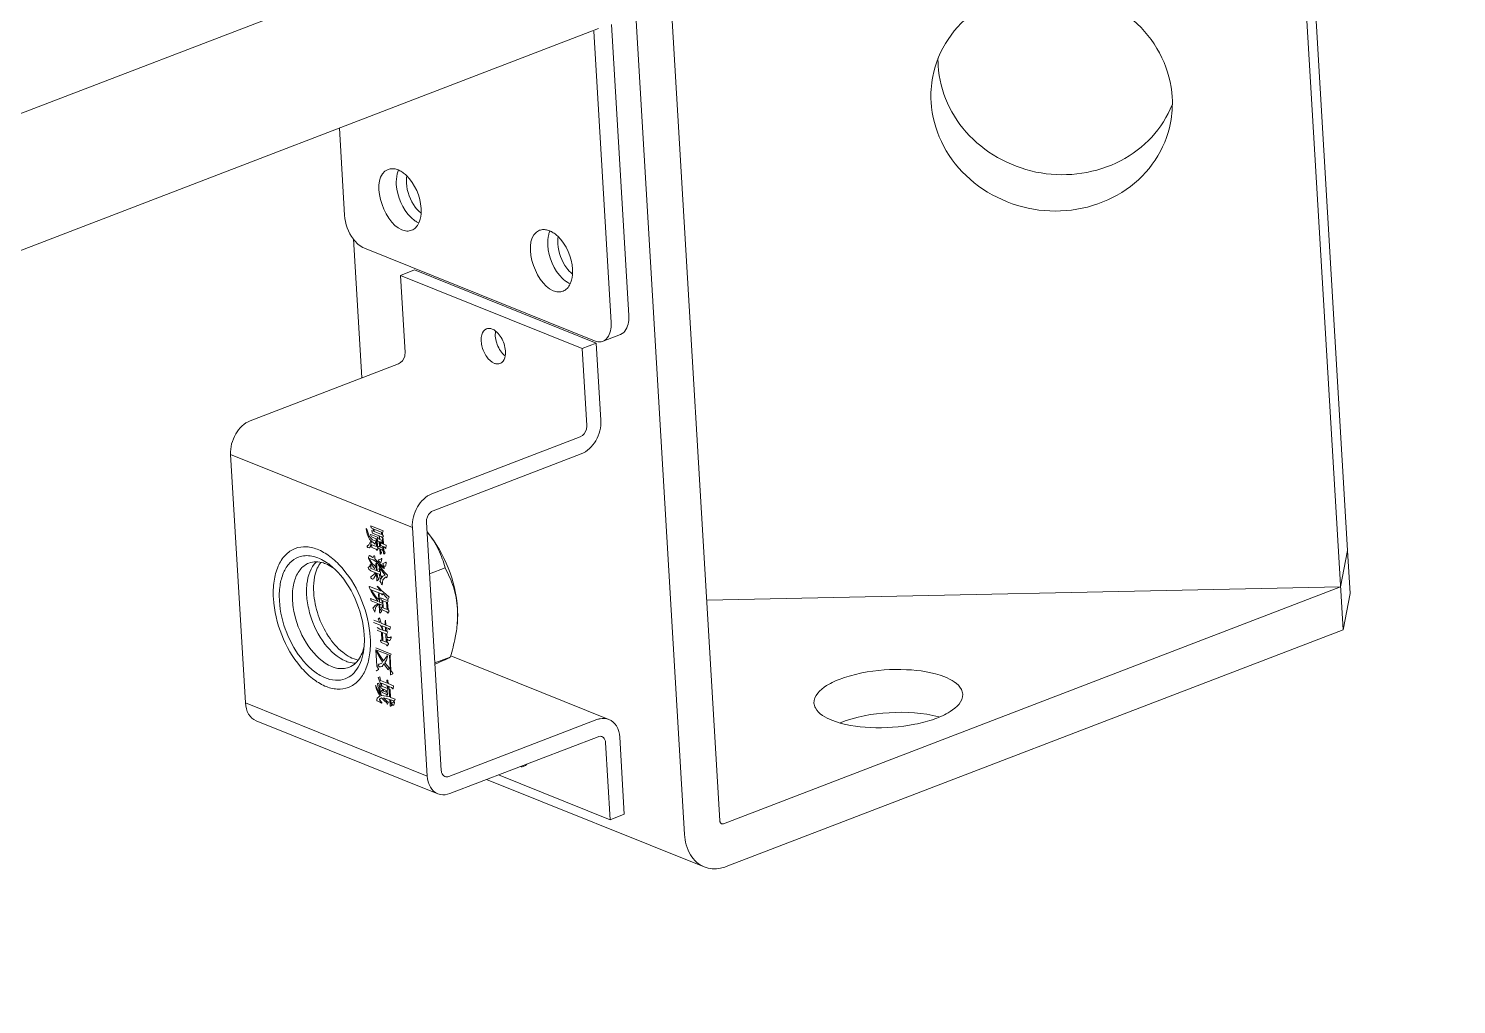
# Model space of a CAD drawing. Header units: inches. Extents: x -4705 to 38647, y 7098 to 31800.
# Drawn here: x 19014.7 to 19137.4, y 23972.6 to 24056.5 of the extents above; entities that cross this region are included whole.
import ezdxf

# ---------------------------------------------------------------- set-up
doc = ezdxf.new("R2010")
doc.units = ezdxf.units.IN
doc.header["$LTSCALE"] = 10
doc.header["$MEASUREMENT"] = 0
doc.layers.get('0').update_dxf_attribs({"lineweight": 0})

msp = doc.modelspace()

# ---------------------------------------------------------------- linework, layer by layer
at = {"color": 7, "linetype": 'Continuous'}
for p, q in [((19137.37, 24096.551), (18486.401, 23846.589)), ((19122.524, 24090.85), (19127.636, 24004.839)), ((19128.024, 24011.645), (19123.299, 24091.148)), ((19074.1, 23988.424), (19069.228, 24070.386)), ((19071.069, 23987.26), (19066.198, 24069.222)), ((18535.144, 23853.552), (19063.677, 24056.501)), ((19063.273, 24056.281), (19064.761, 24031.248)), ((19064.789, 24056.863), (19066.277, 24031.83)), ((19041.422, 24047.955), (19041.868, 24040.453)), ((19043.345, 24026.485), (19042.635, 24038.431)), ((19043.56, 24037.617), (19063.332, 24029.667)), ((19046.66, 24035.289), (19047.872, 24035.754)), ((19046.66, 24035.289), (19062.269, 24029.012)), ((19047.054, 24028.662), (19046.66, 24035.289)), ((19047.872, 24035.754), (19063.481, 24029.478)), ((19064.061, 24029.635), (19065.576, 24030.217)), ((19062.269, 24029.012), (19063.481, 24029.478)), ((19062.663, 24022.386), (19062.269, 24029.012)), ((19063.875, 24022.852), (19063.481, 24029.478)), ((19033.763, 24022.806), (19046.492, 24027.693)), ((19049.372, 24016.53), (19062.101, 24021.417)), ((19032.076, 24019.899), (19047.685, 24013.623)), ((19033.345, 23998.547), (19032.076, 24019.899)), ((19049.46, 24015.057), (19062.188, 24019.945)), ((19043.72, 24013.518), (19043.746, 24013.548)), ((19043.803, 24013.078), (19043.72, 24013.518)), ((19043.746, 24013.548), (19043.778, 24013.495)), ((19043.778, 24013.495), (19043.886, 24013.126)), ((19043.906, 24012.793), (19043.803, 24013.078)), ((19043.886, 24013.126), (19043.987, 24012.883)), ((19044.095, 24013.002), (19044.122, 24013.032)), ((19044.106, 24013.769), (19045.165, 24013.343)), ((19044.109, 24013.727), (19044.106, 24013.769)), ((19044.146, 24013.59), (19044.109, 24013.727)), ((19044.122, 24013.032), (19044.68, 24012.807)), ((19044.322, 24013.52), (19044.146, 24013.59)), ((19044.19, 24013.329), (19044.217, 24013.359)), ((19044.259, 24013.139), (19044.19, 24013.329)), ((19044.217, 24013.359), (19044.334, 24013.312)), ((19045.023, 24012.832), (19044.259, 24013.139)), ((19044.334, 24013.312), (19044.322, 24013.52)), ((19044.381, 24013.496), (19045.028, 24013.236)), ((19044.393, 24013.288), (19044.381, 24013.496)), ((19045.04, 24013.028), (19044.393, 24013.288)), ((19045.028, 24013.236), (19045.04, 24013.028)), ((19045.165, 24013.343), (19045.118, 24013.159)), ((19045.118, 24013.159), (19045.128, 24012.992)), ((19048.954, 23992.271), (19047.685, 24013.623)), ((19050.166, 23992.737), (19048.897, 24014.088)), ((19043.809, 24012.02), (19043.836, 24012.05)), ((19043.811, 24011.979), (19043.809, 24012.02)), ((19043.872, 24011.914), (19043.811, 24011.979)), ((19043.836, 24012.05), (19043.946, 24012.128)), ((19043.99, 24011.866), (19043.872, 24011.914)), ((19044.002, 24012.633), (19043.906, 24012.793)), ((19043.946, 24012.128), (19044.1, 24012.431)), ((19043.987, 24012.883), (19044.112, 24012.711)), ((19044.098, 24011.985), (19043.99, 24011.866)), ((19044.124, 24012.503), (19044.002, 24012.633)), ((19044.163, 24012.812), (19044.095, 24013.002)), ((19044.159, 24012.408), (19044.098, 24011.985)), ((19044.1, 24012.431), (19044.156, 24012.449)), ((19044.112, 24012.711), (19044.264, 24012.568)), ((19044.215, 24012.426), (19044.124, 24012.503)), ((19044.156, 24012.449), (19044.159, 24012.408)), ((19044.575, 24012.646), (19044.163, 24012.812)), ((19044.176, 24012.116), (19044.203, 24012.146)), ((19044.218, 24011.897), (19044.176, 24012.116)), ((19044.203, 24012.146), (19044.614, 24011.981)), ((19044.426, 24012.26), (19044.215, 24012.426)), ((19044.571, 24011.755), (19044.218, 24011.897)), ((19044.264, 24012.568), (19044.558, 24012.45)), ((19044.458, 24012.206), (19044.426, 24012.26)), ((19044.487, 24012.194), (19044.458, 24012.206)), ((19044.558, 24012.45), (19044.487, 24012.194)), ((19044.614, 24011.981), (19044.575, 24012.646)), ((19044.661, 24012.652), (19044.688, 24012.682)), ((19044.729, 24012.462), (19044.661, 24012.652)), ((19044.74, 24011.809), (19044.661, 24011.678)), ((19044.68, 24012.807), (19044.663, 24012.611)), ((19044.663, 24012.611), (19044.703, 24011.945)), ((19044.688, 24012.682), (19044.835, 24012.623)), ((19044.698, 24012.028), (19044.874, 24011.957)), ((19044.766, 24011.838), (19044.698, 24012.028)), ((19044.703, 24011.945), (19044.737, 24011.85)), ((19044.847, 24012.415), (19044.729, 24012.462)), ((19044.737, 24011.85), (19044.74, 24011.809)), ((19044.884, 24011.791), (19044.766, 24011.838)), ((19044.82, 24012.873), (19044.876, 24012.891)), ((19044.835, 24012.623), (19044.82, 24012.873)), ((19044.874, 24011.957), (19044.847, 24012.415)), ((19044.876, 24012.891), (19044.893, 24012.599)), ((19044.893, 24012.599), (19045.099, 24012.517)), ((19044.994, 24012.356), (19044.906, 24012.391)), ((19044.906, 24012.391), (19044.933, 24011.934)), ((19044.933, 24011.934), (19045.139, 24011.851)), ((19044.943, 24012.255), (19044.97, 24012.285)), ((19044.982, 24012.077), (19044.943, 24012.255)), ((19044.97, 24012.285), (19045.146, 24012.214)), ((19045.158, 24012.006), (19044.982, 24012.077)), ((19045.055, 24012.291), (19044.994, 24012.356)), ((19045.084, 24012.766), (19045.023, 24012.832)), ((19045.099, 24012.517), (19045.055, 24012.291)), ((19045.114, 24012.755), (19045.084, 24012.766)), ((19045.192, 24012.885), (19045.114, 24012.755)), ((19045.119, 24012.671), (19045.175, 24012.689)), ((19045.146, 24012.214), (19045.119, 24012.671)), ((19045.139, 24011.851), (19045.122, 24011.655)), ((19045.128, 24012.992), (19045.192, 24012.885)), ((19045.195, 24011.382), (19045.158, 24012.006)), ((19045.175, 24012.689), (19045.205, 24012.19)), ((19045.205, 24012.19), (19045.44, 24012.095)), ((19045.305, 24011.947), (19045.217, 24011.982)), ((19045.217, 24011.982), (19045.239, 24011.608)), ((19045.369, 24011.84), (19045.305, 24011.947)), ((19045.398, 24011.828), (19045.369, 24011.84)), ((19045.44, 24012.095), (19045.398, 24011.828)), ((19043.922, 24011.081), (19043.973, 24011.183)), ((19043.927, 24010.998), (19043.922, 24011.081)), ((19044.309, 24010.845), (19043.927, 24010.998)), ((19043.929, 24010.957), (19043.988, 24010.933)), ((19043.932, 24010.915), (19043.929, 24010.957)), ((19044.157, 24010.499), (19043.932, 24010.915)), ((19043.973, 24011.183), (19044, 24011.212)), ((19043.988, 24010.933), (19044.241, 24010.547)), ((19044, 24011.212), (19044.059, 24011.189)), ((19044.059, 24011.189), (19044.297, 24011.053)), ((19044.297, 24011.053), (19044.353, 24011.071)), ((19044.547, 24010.708), (19044.309, 24010.845)), ((19044.353, 24011.071), (19044.375, 24011.184)), ((19044.375, 24011.184), (19044.431, 24011.202)), ((19044.431, 24011.202), (19044.466, 24011.107)), ((19044.466, 24011.107), (19044.475, 24010.94)), ((19044.475, 24010.94), (19045.299, 24010.122)), ((19044.73, 24010.513), (19044.547, 24010.708)), ((19044.632, 24011.689), (19044.571, 24011.755)), ((19044.661, 24011.678), (19044.632, 24011.689)), ((19044.769, 24010.822), (19044.796, 24010.852)), ((19044.804, 24010.727), (19044.769, 24010.822)), ((19044.796, 24010.852), (19044.853, 24010.87)), ((19044.865, 24010.662), (19044.804, 24010.727)), ((19044.853, 24010.87), (19044.995, 24010.894)), ((19044.953, 24010.626), (19044.865, 24010.662)), ((19044.909, 24011.375), (19044.884, 24011.791)), ((19044.941, 24011.322), (19044.909, 24011.375)), ((19045.048, 24011.441), (19044.941, 24011.322)), ((19045.06, 24011.72), (19044.943, 24011.767)), ((19044.943, 24011.767), (19044.953, 24011.601)), ((19044.953, 24011.601), (19045.046, 24011.482)), ((19045.007, 24010.686), (19044.953, 24010.626)), ((19044.995, 24010.894), (19045.019, 24010.965)), ((19045.051, 24010.912), (19045.007, 24010.686)), ((19045.019, 24010.965), (19045.049, 24010.953)), ((19045.046, 24011.482), (19045.048, 24011.441)), ((19045.049, 24010.953), (19045.051, 24010.912)), ((19045.092, 24011.667), (19045.06, 24011.72)), ((19045.122, 24011.655), (19045.092, 24011.667)), ((19045.159, 24010.543), (19045.384, 24010.615)), ((19045.227, 24011.328), (19045.195, 24011.382)), ((19045.335, 24011.447), (19045.227, 24011.328)), ((19045.239, 24011.608), (19045.335, 24011.447)), ((19045.384, 24010.615), (19045.411, 24010.645)), ((19045.443, 24010.592), (19045.399, 24010.366)), ((19045.411, 24010.645), (19045.441, 24010.633)), ((19045.441, 24010.633), (19045.443, 24010.592)), ((19128.024, 24011.645), (19127.418, 24008.52)), ((19128.024, 24011.645), (19128.243, 24007.964)), ((19043.888, 24010.202), (19043.915, 24010.231)), ((19043.954, 24010.053), (19043.888, 24010.202)), ((19043.915, 24010.231), (19043.971, 24010.249)), ((19044.106, 24009.911), (19043.954, 24010.053)), ((19043.971, 24010.249), (19044.025, 24010.309)), ((19044.025, 24010.309), (19044.074, 24010.452)), ((19044.074, 24010.452), (19044.106, 24010.398)), ((19044.106, 24010.398), (19044.123, 24010.107)), ((19044.606, 24009.71), (19044.106, 24009.911)), ((19044.109, 24009.382), (19044.136, 24009.412)), ((19044.114, 24009.299), (19044.109, 24009.382)), ((19044.123, 24010.107), (19044.594, 24009.918)), ((19044.136, 24009.412), (19044.219, 24009.459)), ((19044.346, 24010.221), (19044.157, 24010.499)), ((19044.219, 24009.459), (19044.383, 24009.596)), ((19044.241, 24010.547), (19044.424, 24010.351)), ((19044.41, 24010.114), (19044.346, 24010.221)), ((19044.557, 24009.567), (19044.374, 24009.275)), ((19044.383, 24009.596), (19044.464, 24009.686)), ((19044.439, 24010.102), (19044.41, 24010.114)), ((19044.424, 24010.351), (19044.515, 24010.274)), ((19044.515, 24010.274), (19044.439, 24010.102)), ((19044.464, 24009.686), (19044.523, 24009.662)), ((19044.523, 24009.662), (19044.525, 24009.621)), ((19044.525, 24009.621), (19044.557, 24009.567)), ((19044.557, 24010.542), (19044.613, 24010.56)), ((19044.594, 24009.918), (19044.557, 24010.542)), ((19044.643, 24009.086), (19044.606, 24009.71)), ((19044.613, 24010.56), (19044.652, 24009.894)), ((19044.652, 24009.894), (19044.858, 24009.812)), ((19044.871, 24009.604), (19044.665, 24009.686)), ((19044.665, 24009.686), (19044.682, 24009.395)), ((19044.682, 24009.395), (19044.81, 24009.181)), ((19044.895, 24010.162), (19044.73, 24010.513)), ((19045.272, 24010.092), (19044.789, 24010.489)), ((19044.789, 24010.489), (19045.042, 24010.103)), ((19044.838, 24010.144), (19044.895, 24010.162)), ((19044.858, 24009.812), (19044.838, 24010.144)), ((19044.89, 24009.271), (19044.871, 24009.604)), ((19045.022, 24009.949), (19044.929, 24010.067)), ((19044.929, 24010.067), (19044.961, 24009.526)), ((19044.961, 24009.526), (19045.057, 24009.366)), ((19045.147, 24009.777), (19045.022, 24009.949)), ((19045.042, 24010.103), (19045.289, 24009.801)), ((19045.057, 24009.366), (19045.059, 24009.325)), ((19045.059, 24009.325), (19045.138, 24009.456)), ((19045.135, 24010.472), (19045.159, 24010.543)), ((19045.167, 24010.419), (19045.135, 24010.472)), ((19045.138, 24009.456), (19045.363, 24009.527)), ((19045.363, 24009.527), (19045.147, 24009.777)), ((19045.26, 24010.3), (19045.167, 24010.419)), ((19045.318, 24010.276), (19045.26, 24010.3)), ((19045.299, 24010.122), (19045.272, 24010.092)), ((19045.289, 24009.801), (19045.564, 24009.528)), ((19045.375, 24010.294), (19045.318, 24010.276)), ((19045.429, 24009.379), (19045.346, 24009.331)), ((19045.399, 24010.366), (19045.375, 24010.294)), ((19045.461, 24009.326), (19045.429, 24009.379)), ((19045.564, 24009.528), (19045.49, 24009.314)), ((19049.162, 24009.637), (19050.491, 24010.148)), ((19043.987, 24008.538), (19044.014, 24008.567)), ((19044.058, 24008.306), (19043.987, 24008.538)), ((19044.014, 24008.567), (19044.984, 24008.177)), ((19045.028, 24007.916), (19044.058, 24008.306)), ((19044.175, 24009.233), (19044.114, 24009.299)), ((19044.119, 24008.241), (19044.181, 24008.175)), ((19044.154, 24008.146), (19044.119, 24008.241)), ((19044.345, 24007.825), (19044.154, 24008.146)), ((19044.263, 24009.198), (19044.175, 24009.233)), ((19044.181, 24008.175), (19044.367, 24007.938)), ((19044.349, 24009.204), (19044.263, 24009.198)), ((19044.374, 24009.275), (19044.349, 24009.204)), ((19044.675, 24009.032), (19044.643, 24009.086)), ((19044.673, 24008.587), (19044.763, 24008.51)), ((19044.705, 24008.533), (19044.673, 24008.587)), ((19044.81, 24009.181), (19044.675, 24009.032)), ((19044.984, 24008.177), (19044.705, 24008.533)), ((19044.763, 24008.51), (19045.07, 24008.183)), ((19044.922, 24009.217), (19044.89, 24009.271)), ((19044.905, 24009.021), (19045.059, 24009.325)), ((19045.001, 24008.861), (19044.905, 24009.021)), ((19045.059, 24009.325), (19044.922, 24009.217)), ((19045.038, 24008.724), (19045.001, 24008.861)), ((19045.096, 24008.701), (19045.038, 24008.724)), ((19045.07, 24008.183), (19045.403, 24007.887)), ((19045.113, 24008.897), (19045.096, 24008.701)), ((19045.157, 24009.123), (19045.113, 24008.897)), ((19045.346, 24009.331), (19045.157, 24009.123)), ((19045.49, 24009.314), (19045.461, 24009.326)), ((19072.973, 24007.382), (19127.418, 24008.52)), ((19074.425, 23988.172), (19127.418, 24008.52)), ((19044.076, 24007.527), (19044.752, 24007.255)), ((19044.144, 24007.337), (19044.076, 24007.527)), ((19044.732, 24007.101), (19044.144, 24007.337)), ((19044.297, 24006.707), (19044.512, 24006.946)), ((19044.534, 24007.546), (19044.345, 24007.825)), ((19044.367, 24007.938), (19044.585, 24007.647)), ((19044.512, 24006.946), (19044.679, 24007.041)), ((19044.752, 24007.255), (19044.534, 24007.546)), ((19044.63, 24006.898), (19044.576, 24006.839)), ((19044.585, 24007.647), (19044.798, 24007.44)), ((19044.821, 24007.065), (19044.63, 24006.898)), ((19044.679, 24007.041), (19044.732, 24007.101)), ((19044.769, 24007.939), (19044.825, 24007.957)), ((19044.798, 24007.44), (19044.769, 24007.939)), ((19044.865, 24006.316), (19044.821, 24007.065)), ((19044.825, 24007.957), (19044.869, 24007.208)), ((19044.869, 24007.208), (19045.105, 24007.113)), ((19045.115, 24006.947), (19044.879, 24007.042)), ((19044.879, 24007.042), (19044.904, 24006.626)), ((19044.962, 24007.577), (19045.609, 24007.317)), ((19045.002, 24007.399), (19044.962, 24007.577)), ((19045.09, 24007.363), (19045.002, 24007.399)), ((19045.09, 24007.85), (19045.028, 24007.916)), ((19045.119, 24007.839), (19045.09, 24007.85)), ((19045.105, 24007.113), (19045.09, 24007.363)), ((19045.127, 24006.739), (19045.115, 24006.947)), ((19045.141, 24007.952), (19045.119, 24007.839)), ((19045.479, 24007.572), (19045.141, 24007.952)), ((19045.149, 24007.339), (19045.472, 24007.209)), ((19045.186, 24006.715), (19045.149, 24007.339)), ((19045.403, 24007.887), (19045.705, 24007.644)), ((19045.472, 24007.209), (19045.509, 24006.585)), ((19045.543, 24007.465), (19045.479, 24007.572)), ((19045.575, 24007.412), (19045.543, 24007.465)), ((19045.609, 24007.317), (19045.56, 24007.174)), ((19045.56, 24007.174), (19045.597, 24006.55)), ((19045.705, 24007.644), (19045.575, 24007.412)), ((19128.243, 24007.964), (19127.636, 24004.839)), ((19044.328, 24006.654), (19044.297, 24006.707)), ((19044.363, 24006.559), (19044.328, 24006.654)), ((19044.461, 24006.357), (19044.363, 24006.559)), ((19044.48, 24006.512), (19044.461, 24006.357)), ((19044.527, 24006.696), (19044.48, 24006.512)), ((19044.576, 24006.839), (19044.527, 24006.696)), ((19044.755, 24005.751), (19044.863, 24005.871)), ((19044.888, 24005.454), (19044.755, 24005.751)), ((19044.863, 24005.871), (19045.005, 24005.407)), ((19044.897, 24006.263), (19044.865, 24006.316)), ((19045.032, 24006.412), (19044.897, 24006.263)), ((19044.904, 24006.626), (19045.029, 24006.453)), ((19045.012, 24006.745), (19045.039, 24006.774)), ((19045.081, 24006.555), (19045.012, 24006.745)), ((19045.029, 24006.453), (19045.032, 24006.412)), ((19045.039, 24006.774), (19045.127, 24006.739)), ((19045.492, 24006.389), (19045.081, 24006.555)), ((19045.509, 24006.585), (19045.186, 24006.715)), ((19045.556, 24006.282), (19045.492, 24006.389)), ((19045.585, 24006.27), (19045.556, 24006.282)), ((19045.691, 24006.431), (19045.585, 24006.27)), ((19045.597, 24006.55), (19045.691, 24006.431)), ((19044.959, 24005.223), (19044.341, 24005.471)), ((19044.388, 24005.655), (19044.888, 24005.454)), ((19044.655, 24005.02), (19044.893, 24004.884)), ((19045.023, 24004.629), (19044.668, 24004.812)), ((19044.893, 24004.884), (19045.567, 24004.654)), ((19045.123, 24004.872), (19044.959, 24005.223)), ((19045.005, 24005.407), (19045.358, 24005.265)), ((19045.065, 24003.921), (19045.023, 24004.629)), ((19045.37, 24005.057), (19045.076, 24005.176)), ((19045.076, 24005.176), (19045.15, 24004.902)), ((19045.111, 24004.593), (19045.405, 24004.475)), ((19045.153, 24003.886), (19045.111, 24004.593)), ((19045.152, 24004.861), (19045.123, 24004.872)), ((19045.15, 24004.902), (19045.152, 24004.861)), ((19045.338, 24005.598), (19045.392, 24005.658)), ((19045.358, 24005.265), (19045.338, 24005.598)), ((19045.39, 24004.724), (19045.37, 24005.057)), ((19045.527, 24004.832), (19045.39, 24004.724)), ((19045.392, 24005.658), (19045.417, 24005.242)), ((19045.405, 24004.475), (19045.447, 24003.768)), ((19045.417, 24005.242), (19045.799, 24005.088)), ((19045.635, 24004.951), (19045.429, 24005.034)), ((19045.429, 24005.034), (19045.432, 24004.992)), ((19045.432, 24004.992), (19045.527, 24004.832)), ((19045.567, 24004.654), (19045.491, 24004.481)), ((19045.491, 24004.481), (19045.511, 24004.148)), ((19045.726, 24004.874), (19045.635, 24004.951)), ((19045.755, 24004.862), (19045.726, 24004.874)), ((19045.799, 24005.088), (19045.755, 24004.862)), ((19074.644, 23984.491), (19127.636, 24004.839)), ((19044.558, 24003.272), (19045.852, 24002.752)), ((19044.95, 24003.927), (19044.977, 24003.957)), ((19045.018, 24003.737), (19044.95, 24003.927)), ((19044.977, 24003.957), (19045.065, 24003.921)), ((19045.43, 24003.571), (19045.018, 24003.737)), ((19045.447, 24003.768), (19045.153, 24003.886)), ((19045.494, 24003.465), (19045.43, 24003.571)), ((19045.523, 24003.453), (19045.494, 24003.465)), ((19045.511, 24004.148), (19045.537, 24004.178)), ((19045.547, 24004.012), (19045.515, 24004.065)), ((19045.515, 24004.065), (19045.533, 24003.774)), ((19045.628, 24003.613), (19045.523, 24003.453)), ((19045.533, 24003.774), (19045.626, 24003.655)), ((19045.537, 24004.178), (19045.768, 24004.167)), ((19045.609, 24003.946), (19045.547, 24004.012)), ((19045.697, 24003.911), (19045.609, 24003.946)), ((19045.626, 24003.655), (19045.628, 24003.613)), ((19045.753, 24003.929), (19045.697, 24003.911)), ((19045.856, 24004.131), (19045.753, 24003.929)), ((19045.768, 24004.167), (19045.822, 24004.226)), ((19045.822, 24004.226), (19045.851, 24004.214)), ((19045.851, 24004.214), (19045.856, 24004.131)), ((19045.715, 24002.645), (19044.539, 24003.118)), ((19044.539, 24003.118), (19044.623, 24001.703)), ((19044.83, 24002.554), (19044.573, 24003.023)), ((19044.629, 24003.041), (19044.884, 24002.613)), ((19045.117, 24002.073), (19044.83, 24002.554)), ((19044.884, 24002.613), (19045.198, 24002.162)), ((19045.066, 24001.972), (19045.117, 24002.073)), ((19045.198, 24002.162), (19045.384, 24002.412)), ((19045.453, 24002.222), (19045.323, 24001.99)), ((19045.323, 24001.99), (19045.723, 24001.545)), ((19045.384, 24002.412), (19045.516, 24002.603)), ((19045.548, 24002.549), (19045.453, 24002.222)), ((19045.516, 24002.603), (19045.546, 24002.591)), ((19045.546, 24002.591), (19045.548, 24002.549)), ((19045.814, 24000.981), (19045.715, 24002.645)), ((19045.852, 24002.752), (19045.776, 24002.58)), ((19045.776, 24002.58), (19045.85, 24001.331)), ((19049.617, 24001.986), (19050.946, 24002.496)), ((19064.571, 23997.139), (19050.976, 24002.605)), ((19044.618, 24001.299), (19044.586, 24001.352)), ((19044.782, 24001.436), (19044.618, 24001.299)), ((19044.623, 24001.703), (19044.78, 24001.478)), ((19044.738, 24000.723), (19044.878, 24000.788)), ((19044.76, 24001.81), (19044.784, 24001.882)), ((19044.762, 24001.769), (19044.76, 24001.81)), ((19044.794, 24001.715), (19044.762, 24001.769)), ((19044.78, 24001.478), (19044.782, 24001.436)), ((19044.784, 24001.882), (19044.87, 24001.888)), ((19044.855, 24001.65), (19044.794, 24001.715)), ((19044.941, 24001.656), (19044.855, 24001.65)), ((19044.87, 24001.888), (19045.066, 24001.972)), ((19044.878, 24000.788), (19044.954, 24000.473)), ((19045.083, 24001.68), (19044.941, 24001.656)), ((19045.242, 24001.901), (19045.083, 24001.68)), ((19045.554, 24001.491), (19045.242, 24001.901)), ((19045.556, 24001.45), (19045.554, 24001.491)), ((19045.588, 24001.396), (19045.556, 24001.45)), ((19045.723, 24001.545), (19045.588, 24001.396)), ((19045.843, 24000.969), (19045.814, 24000.981)), ((19046.01, 24001.064), (19045.843, 24000.969)), ((19045.85, 24001.331), (19046.007, 24001.106)), ((19046.007, 24001.106), (19046.01, 24001.064)), ((19044.521, 24000.038), (19044.55, 24000.027)), ((19044.597, 23999.724), (19044.521, 24000.038)), ((19044.55, 24000.027), (19044.714, 23999.676)), ((19044.727, 23999.468), (19044.597, 23999.724)), ((19044.682, 24000.217), (19044.795, 24000.253)), ((19044.724, 23999.997), (19044.682, 24000.217)), ((19044.714, 23999.676), (19044.906, 23999.356)), ((19044.965, 23999.332), (19044.724, 23999.997)), ((19045.04, 23999.992), (19044.738, 24000.723)), ((19044.795, 24000.253), (19044.991, 23999.362)), ((19044.952, 24000.028), (19045.04, 23999.992)), ((19044.954, 23999.986), (19044.952, 24000.028)), ((19044.954, 24000.473), (19045.513, 24000.249)), ((19044.994, 23999.808), (19044.954, 23999.986)), ((19045.111, 23999.76), (19044.994, 23999.808)), ((19045.025, 24000.242), (19045.525, 24000.041)), ((19045.067, 24000.022), (19045.025, 24000.242)), ((19045.035, 23999.588), (19045.062, 23999.618)), ((19045.102, 23999.439), (19045.035, 23999.588)), ((19045.062, 23999.618), (19045.121, 23999.594)), ((19045.07, 23999.98), (19045.067, 24000.022)), ((19045.54, 23999.791), (19045.07, 23999.98)), ((19045.121, 23999.594), (19045.111, 23999.76)), ((19045.199, 23999.725), (19045.435, 23999.63)), ((19045.209, 23999.559), (19045.199, 23999.725)), ((19045.445, 23999.464), (19045.209, 23999.559)), ((19045.435, 23999.63), (19045.445, 23999.464)), ((19045.498, 24000.498), (19045.584, 24000.505)), ((19045.513, 24000.249), (19045.498, 24000.498)), ((19045.572, 23999.738), (19045.523, 23999.595)), ((19045.523, 23999.595), (19045.533, 23999.428)), ((19045.525, 24000.041), (19045.54, 23999.791)), ((19045.682, 23999.815), (19045.572, 23999.738)), ((19045.584, 24000.505), (19045.601, 24000.213)), ((19045.601, 24000.213), (19046.071, 24000.024)), ((19045.907, 23999.887), (19045.613, 24000.005)), ((19045.613, 24000.005), (19045.618, 23999.922)), ((19045.618, 23999.922), (19045.68, 23999.857)), ((19045.68, 23999.857), (19045.682, 23999.815)), ((19045.687, 23999.732), (19045.775, 23999.697)), ((19045.726, 23999.066), (19045.687, 23999.732)), ((19045.775, 23999.697), (19045.815, 23999.031)), ((19046, 23999.768), (19045.907, 23999.887)), ((19046.03, 23999.757), (19046, 23999.768)), ((19046.071, 24000.024), (19046.03, 23999.757)), ((19033.345, 23998.547), (19048.954, 23992.271)), ((19044.622, 23998.82), (19044.671, 23998.963)), ((19044.627, 23998.737), (19044.622, 23998.82)), ((19044.862, 23998.642), (19044.627, 23998.737)), ((19044.671, 23998.963), (19044.808, 23999.07)), ((19044.918, 23999.148), (19044.727, 23999.468)), ((19044.808, 23999.07), (19044.918, 23999.148)), ((19044.93, 23998.94), (19044.85, 23998.85)), ((19044.85, 23998.85), (19044.852, 23998.809)), ((19044.852, 23998.809), (19045.065, 23998.601)), ((19045.041, 23998.53), (19044.862, 23998.642)), ((19044.906, 23999.356), (19045.031, 23999.184)), ((19045.043, 23998.976), (19044.93, 23998.94)), ((19044.991, 23999.362), (19044.965, 23999.332)), ((19045.031, 23999.184), (19045.435, 23999.143)), ((19045.068, 23998.56), (19045.041, 23998.53)), ((19045.256, 23998.768), (19045.043, 23998.976)), ((19045.065, 23998.601), (19045.068, 23998.56)), ((19045.425, 23999.309), (19045.102, 23999.439)), ((19045.447, 23998.935), (19045.215, 23998.988)), ((19045.215, 23998.988), (19045.489, 23998.715)), ((19045.499, 23998.549), (19045.256, 23998.768)), ((19045.486, 23999.244), (19045.425, 23999.309)), ((19045.435, 23999.143), (19045.726, 23999.066)), ((19045.739, 23998.858), (19045.447, 23998.935)), ((19045.489, 23999.203), (19045.486, 23999.244)), ((19045.567, 23999.333), (19045.489, 23999.203)), ((19045.489, 23998.715), (19045.609, 23998.626)), ((19045.533, 23998.454), (19045.499, 23998.549)), ((19045.533, 23999.428), (19045.565, 23999.375)), ((19045.563, 23998.442), (19045.533, 23998.454)), ((19045.639, 23998.614), (19045.563, 23998.442)), ((19045.565, 23999.375), (19045.567, 23999.333)), ((19045.609, 23998.626), (19045.639, 23998.614)), ((19045.773, 23998.276), (19045.739, 23998.858)), ((19045.94, 23998.371), (19045.803, 23998.264)), ((19045.815, 23999.031), (19046.197, 23998.877)), ((19046.062, 23998.728), (19045.827, 23998.823)), ((19045.827, 23998.823), (19045.844, 23998.532)), ((19045.844, 23998.532), (19045.94, 23998.371)), ((19045.901, 23998.55), (19045.986, 23998.556)), ((19045.906, 23998.466), (19045.901, 23998.55)), ((19045.938, 23998.413), (19045.906, 23998.466)), ((19045.999, 23998.348), (19045.938, 23998.413)), ((19045.986, 23998.556), (19046.07, 23998.603)), ((19046.055, 23998.366), (19045.999, 23998.348)), ((19046.082, 23998.395), (19046.055, 23998.366)), ((19046.124, 23998.663), (19046.062, 23998.728)), ((19046.07, 23998.603), (19046.126, 23998.621)), ((19046.158, 23998.568), (19046.082, 23998.395)), ((19046.197, 23998.877), (19046.124, 23998.663)), ((19046.126, 23998.621), (19046.155, 23998.61)), ((19046.155, 23998.61), (19046.158, 23998.568)), ((19045.803, 23998.264), (19045.773, 23998.276)), ((19063.545, 23997.121), (19050.816, 23992.233)), ((19034.268, 23997.019), (19049.877, 23990.743)), ((19063.632, 23995.648), (19050.904, 23990.761)), ((19064.676, 23988.519), (19064.282, 23995.145)), ((19065.888, 23988.984), (19065.494, 23995.61)), ((19055.096, 23992.371), (19064.676, 23988.519)), ((19054.066, 23991.975), (19072.761, 23984.458)), ((19064.676, 23988.519), (19065.888, 23988.984))]:
    msp.add_line(p, q, dxfattribs=at)
for centre, radius, start, end in [((19101.678, 24053.822), 8.842, 179.23408, 183.40077), ((19101.06, 24050.695), 8.831, 169.05616, 183.39181), ((19104.139, 24050.082), 8.831, 349.05616, 3.39181), ((19045.954, 24043.499), 0.957, 100.71358, 111.01623), ((19045.835, 24042.801), 1.675, 65.41465, 68.07764), ((19048.978, 24041.489), 1.841, 241.90442, 245.40052), ((19058.961, 24038.269), 0.957, 100.71358, 111.01623), ((19058.843, 24037.571), 1.675, 65.41465, 68.07764), ((19061.985, 24036.259), 1.841, 241.90442, 245.40052)]:
    msp.add_arc(centre, radius, start, end, dxfattribs=at)
for points, knots in [([(19112.954, 24050.605), (19112.884, 24051.771), (19112.26, 24054.131), (19109.351, 24058.095), (19103.34, 24060.778), (19096.951, 24059.18), (19093.53, 24055.728), (19092.61, 24053.504), (19092.39, 24052.371)], [0, 0, 0, 0, 0.1218581, 0.2473371, 0.5035022, 0.7565272, 0.8795827, 1, 1, 1, 1]), ([(19092.852, 24053.297), (19092.917, 24052.2), (19093.476, 24049.982), (19096.082, 24046.175), (19101.556, 24043.344), (19107.652, 24044.246), (19111.323, 24047.017), (19112.547, 24048.938), (19112.953, 24049.955)], [0, 0, 0, 0, 0.1213037, 0.2459519, 0.5009191, 0.7551225, 0.8791408, 1, 1, 1, 1]), ([(19092.245, 24050.172), (19092.314, 24049.006), (19092.939, 24046.646), (19095.848, 24042.682), (19101.859, 24039.999), (19108.248, 24041.597), (19111.669, 24045.049), (19112.589, 24047.273), (19112.809, 24048.406)], [0, 0, 0, 0, 0.1218581, 0.2473371, 0.5035022, 0.7565272, 0.8795827, 1, 1, 1, 1]), ([(19046.461, 24044.356), (19046.349, 24044.401), (19046.122, 24044.464), (19045.885, 24044.461), (19045.776, 24044.44)], [0, 0, 0, 0, 0.5214233, 1, 1, 1, 1]), ([(19046.503, 24044.344), (19046.479, 24044.294), (19046.437, 24044.188), (19046.403, 24044.08), (19046.388, 24044.023)], [0, 0, 0, 0, 0.4886008, 1, 1, 1, 1]), ([(19047.17, 24043.879), (19047.071, 24043.973), (19046.87, 24044.14), (19046.645, 24044.274), (19046.533, 24044.325)], [0, 0, 0, 0, 0.5235093, 1, 1, 1, 1]), ([(19047.175, 24043.221), (19047.218, 24042.488), (19047.577, 24041.519), (19048.229, 24040.808), (19048.402, 24040.667)], [0, 0, 0, 0, 0.766479, 1, 1, 1, 1]), ([(19047.574, 24040.26), (19047.658, 24040.18), (19047.828, 24040.036), (19048.016, 24039.915), (19048.11, 24039.864)], [0, 0, 0, 0, 0.5192441, 1, 1, 1, 1]), ([(19048.241, 24039.795), (19048.264, 24039.846), (19048.307, 24039.951), (19048.34, 24040.06), (19048.355, 24040.116)], [0, 0, 0, 0, 0.4886008, 1, 1, 1, 1]), ([(19046.767, 24039.202), (19046.908, 24039.146), (19047.194, 24039.074), (19047.49, 24039.116), (19047.618, 24039.165)], [0, 0, 0, 0, 0.5241009, 1, 1, 1, 1]), ([(19047.618, 24039.165), (19047.751, 24039.216), (19048.009, 24039.392), (19048.174, 24039.652), (19048.241, 24039.795)], [0, 0, 0, 0, 0.4734985, 1, 1, 1, 1]), ([(19059.468, 24039.126), (19059.356, 24039.171), (19059.129, 24039.234), (19058.892, 24039.231), (19058.783, 24039.21)], [0, 0, 0, 0, 0.5214233, 1, 1, 1, 1]), ([(19059.51, 24039.114), (19059.487, 24039.064), (19059.444, 24038.958), (19059.411, 24038.85), (19059.396, 24038.793)], [0, 0, 0, 0, 0.4886008, 1, 1, 1, 1]), ([(19060.177, 24038.649), (19060.078, 24038.743), (19059.878, 24038.91), (19059.653, 24039.044), (19059.54, 24039.095)], [0, 0, 0, 0, 0.5235093, 1, 1, 1, 1]), ([(19060.182, 24037.991), (19060.226, 24037.258), (19060.584, 24036.289), (19061.236, 24035.578), (19061.41, 24035.437)], [0, 0, 0, 0, 0.766479, 1, 1, 1, 1]), ([(19059.775, 24033.972), (19059.915, 24033.916), (19060.201, 24033.844), (19060.497, 24033.886), (19060.625, 24033.935)], [0, 0, 0, 0, 0.5241009, 1, 1, 1, 1]), ([(19060.581, 24035.03), (19060.665, 24034.95), (19060.835, 24034.806), (19061.023, 24034.685), (19061.118, 24034.634)], [0, 0, 0, 0, 0.5192441, 1, 1, 1, 1]), ([(19060.625, 24033.935), (19060.758, 24033.986), (19061.016, 24034.162), (19061.182, 24034.421), (19061.248, 24034.565)], [0, 0, 0, 0, 0.4734985, 1, 1, 1, 1]), ([(19061.248, 24034.565), (19061.272, 24034.616), (19061.314, 24034.721), (19061.348, 24034.83), (19061.363, 24034.886)], [0, 0, 0, 0, 0.4886008, 1, 1, 1, 1]), ([(19066.277, 24031.83), (19066.288, 24031.643), (19066.285, 24031.053), (19065.965, 24030.367), (19065.576, 24030.217)], [0, 0, 0, 0, 0.3103396, 1, 1, 1, 1]), ([(19054.066, 24030.699), (19053.859, 24030.62), (19053.626, 24030.253), (19053.58, 24029.725), (19053.638, 24029.235), (19053.801, 24028.745), (19054.109, 24028.19), (19054.459, 24027.841), (19054.727, 24027.733)], [0, 0, 0, 0, 0.1895029, 0.3146913, 0.4563691, 0.6059162, 0.752827, 1, 1, 1, 1]), ([(19054.552, 24030.678), (19054.511, 24030.695), (19054.355, 24030.746), (19054.178, 24030.742), (19054.066, 24030.699)], [0, 0, 0, 0, 0.2730666, 1, 1, 1, 1]), ([(19054.832, 24030.508), (19054.764, 24030.121), (19054.904, 24029.308), (19055.343, 24028.611), (19055.653, 24028.368)], [0, 0, 0, 0, 0.4998732, 1, 1, 1, 1]), ([(19055.659, 24028.368), (19055.727, 24028.755), (19055.588, 24029.568), (19055.148, 24030.266), (19054.839, 24030.509)], [0, 0, 0, 0, 0.4998732, 1, 1, 1, 1]), ([(19064.061, 24029.635), (19064.45, 24029.785), (19064.77, 24030.472), (19064.772, 24031.061), (19064.761, 24031.248)], [0, 0, 0, 0, 0.6896604, 1, 1, 1, 1]), ([(19063.332, 24029.667), (19063.452, 24029.619), (19063.697, 24029.557), (19063.951, 24029.593), (19064.061, 24029.635)], [0, 0, 0, 0, 0.5241001, 1, 1, 1, 1]), ([(19047.054, 24028.662), (19047.06, 24028.562), (19047.021, 24028.179), (19046.758, 24027.796), (19046.492, 24027.693)], [0, 0, 0, 0, 0.2601709, 1, 1, 1, 1]), ([(19055.213, 24027.712), (19055.27, 24027.734), (19055.508, 24027.875), (19055.622, 24028.16), (19055.659, 24028.368)], [0, 0, 0, 0, 0.2225698, 1, 1, 1, 1]), ([(19054.727, 24027.733), (19054.769, 24027.716), (19054.925, 24027.665), (19055.102, 24027.669), (19055.213, 24027.712)], [0, 0, 0, 0, 0.2730666, 1, 1, 1, 1]), ([(19063.875, 24022.852), (19063.911, 24022.246), (19063.603, 24021.052), (19062.714, 24020.147), (19062.188, 24019.945)], [0, 0, 0, 0, 0.5185188, 1, 1, 1, 1]), ([(19033.763, 24022.806), (19033.237, 24022.604), (19032.348, 24021.699), (19032.04, 24020.504), (19032.076, 24019.899)], [0, 0, 0, 0, 0.4814812, 1, 1, 1, 1]), ([(19062.663, 24022.386), (19062.669, 24022.286), (19062.63, 24021.903), (19062.367, 24021.519), (19062.101, 24021.417)], [0, 0, 0, 0, 0.2601709, 1, 1, 1, 1]), ([(19049.372, 24016.53), (19048.846, 24016.328), (19047.957, 24015.422), (19047.649, 24014.228), (19047.685, 24013.623)], [0, 0, 0, 0, 0.4814812, 1, 1, 1, 1]), ([(19049.46, 24015.057), (19049.375, 24015.025), (19049.048, 24014.807), (19048.88, 24014.384), (19048.897, 24014.088)], [0, 0, 0, 0, 0.233502, 1, 1, 1, 1]), ([(19048.95, 24013.243), (19049.717, 24012.33), (19050.921, 24010.212), (19051.491, 24007.844), (19051.562, 24006.646)], [0, 0, 0, 0, 0.4984961, 1, 1, 1, 1]), ([(19048.951, 24013.242), (19049.338, 24012.778), (19049.974, 24011.791), (19050.354, 24010.687), (19050.491, 24010.148)], [0, 0, 0, 0, 0.5204075, 1, 1, 1, 1]), ([(19035.752, 24007.524), (19035.722, 24008.023), (19035.747, 24008.97), (19036.076, 24010.262), (19036.689, 24011.271), (19037.302, 24011.698), (19037.618, 24011.82)], [0, 0, 0, 0, 0.3017187, 0.567073, 0.7957206, 1, 1, 1, 1]), ([(19037.618, 24011.82), (19037.922, 24011.936), (19038.63, 24012.032), (19039.717, 24011.731), (19040.791, 24011.053), (19042.182, 24009.661), (19043.493, 24007.357), (19044.003, 24005.248), (19044.066, 24004.181)], [0, 0, 0, 0, 0.0877969, 0.1854179, 0.2980977, 0.4260854, 0.7120881, 1, 1, 1, 1]), ([(19036.267, 24007.317), (19036.241, 24007.754), (19036.263, 24008.584), (19036.551, 24009.716), (19037.088, 24010.6), (19037.625, 24010.974), (19037.902, 24011.08)], [0, 0, 0, 0, 0.3017202, 0.5670728, 0.7957203, 1, 1, 1, 1]), ([(19037.902, 24011.08), (19038.263, 24011.219), (19039.159, 24011.26), (19039.94, 24010.876), (19040.32, 24010.621)], [0, 0, 0, 0, 0.4583002, 1, 1, 1, 1]), ([(19039.428, 24010.658), (19038.938, 24010.186), (19038.564, 24009.021), (19038.594, 24007.455), (19038.972, 24005.646), (19039.944, 24003.661), (19041.267, 24002.424), (19041.99, 24002.133)], [0, 0, 0, 0, 0.2066791, 0.3369606, 0.4786532, 0.7632291, 1, 1, 1, 1]), ([(19039.809, 24010.633), (19039.693, 24010.477), (19039.253, 24009.684), (19039.17, 24008.74), (19039.212, 24008.039)], [0, 0, 0, 0, 0.2172754, 1, 1, 1, 1]), ([(19040.253, 24010.503), (19040.183, 24010.53), (19039.916, 24010.626), (19039.632, 24010.676), (19039.423, 24010.677)], [0, 0, 0, 0, 0.2638699, 1, 1, 1, 1]), ([(19040.32, 24010.621), (19040.38, 24010.58), (19040.624, 24010.408), (19040.852, 24010.213), (19041.016, 24010.057)], [0, 0, 0, 0, 0.2411306, 1, 1, 1, 1]), ([(19038.795, 24010.566), (19038.5, 24010.453), (19037.934, 24010.003), (19037.469, 24008.95), (19037.328, 24007.637), (19037.579, 24005.665), (19038.54, 24003.423), (19039.972, 24001.991), (19040.778, 24001.668)], [0, 0, 0, 0, 0.0894826, 0.1940415, 0.3187461, 0.4598756, 0.7537824, 1, 1, 1, 1]), ([(19041.017, 24010.067), (19040.955, 24010.113), (19040.714, 24010.281), (19040.453, 24010.422), (19040.253, 24010.503)], [0, 0, 0, 0, 0.2629488, 1, 1, 1, 1]), ([(19041.016, 24010.057), (19041.763, 24009.344), (19042.937, 24007.532), (19043.488, 24005.456), (19043.551, 24004.388)], [0, 0, 0, 0, 0.4910793, 1, 1, 1, 1]), ([(19050.491, 24010.148), (19050.779, 24009.632), (19051.294, 24008.506), (19051.524, 24007.283), (19051.562, 24006.646)], [0, 0, 0, 0, 0.4808793, 1, 1, 1, 1]), ([(19042.2, 23999.885), (19041.896, 23999.768), (19041.188, 23999.673), (19040.101, 23999.974), (19039.027, 24000.652), (19037.636, 24002.043), (19036.325, 24004.348), (19035.815, 24006.457), (19035.752, 24007.524)], [0, 0, 0, 0, 0.0877969, 0.1854179, 0.2980977, 0.4260854, 0.7120881, 1, 1, 1, 1]), ([(19041.916, 24000.625), (19041.65, 24000.522), (19041.03, 24000.438), (19040.077, 24000.702), (19039.137, 24001.296), (19037.918, 24002.515), (19036.769, 24004.534), (19036.323, 24006.382), (19036.267, 24007.317)], [0, 0, 0, 0, 0.087797, 0.1854183, 0.298098, 0.4260853, 0.7120881, 1, 1, 1, 1]), ([(19043.03, 24002.234), (19042.544, 24002.333), (19041.539, 24002.905), (19040.381, 24004.282), (19039.53, 24006.053), (19039.251, 24007.378), (19039.212, 24008.039)], [0, 0, 0, 0, 0.203178, 0.4529994, 0.729187, 1, 1, 1, 1]), ([(19051.562, 24006.646), (19051.571, 24006.49), (19051.59, 24005.852), (19051.537, 24005.213), (19051.466, 24004.736)], [0, 0, 0, 0, 0.2446364, 1, 1, 1, 1]), ([(19051.562, 24006.646), (19051.571, 24006.499), (19051.591, 24005.933), (19051.559, 24005.364), (19051.498, 24004.949)], [0, 0, 0, 0, 0.2601555, 1, 1, 1, 1]), ([(19051.466, 24004.736), (19051.439, 24004.548), (19051.308, 24003.792), (19051.113, 24003.048), (19050.946, 24002.496)], [0, 0, 0, 0, 0.2478193, 1, 1, 1, 1]), ([(19043.543, 24003.436), (19043.516, 24003.103), (19043.413, 24002.476), (19043.08, 24001.636), (19042.583, 24000.989), (19042.143, 24000.712), (19041.916, 24000.625)], [0, 0, 0, 0, 0.2938893, 0.5549297, 0.7864864, 1, 1, 1, 1]), ([(19044.066, 24004.181), (19044.096, 24003.681), (19044.071, 24002.734), (19043.742, 24001.443), (19043.129, 24000.433), (19042.517, 24000.007), (19042.2, 23999.885)], [0, 0, 0, 0, 0.3017187, 0.567073, 0.7957206, 1, 1, 1, 1]), ([(19042.815, 24001.977), (19042.904, 24002.064), (19043.261, 24002.483), (19043.459, 24003.018), (19043.546, 24003.432)], [0, 0, 0, 0, 0.2269966, 1, 1, 1, 1]), ([(19043.551, 24004.388), (19043.556, 24004.307), (19043.57, 24003.99), (19043.562, 24003.671), (19043.543, 24003.436)], [0, 0, 0, 0, 0.2566849, 1, 1, 1, 1]), ([(19041.99, 24002.133), (19042.059, 24002.105), (19042.326, 24002.01), (19042.611, 24001.96), (19042.819, 24001.958)], [0, 0, 0, 0, 0.2638699, 1, 1, 1, 1]), ([(19050.946, 24002.496), (19050.798, 24002.413), (19050.36, 24002.202), (19049.917, 24002.004), (19049.627, 24001.877)], [0, 0, 0, 0, 0.3484944, 1, 1, 1, 1]), ([(19040.778, 24001.668), (19040.903, 24001.617), (19041.37, 24001.464), (19041.901, 24001.476), (19042.236, 24001.604)], [0, 0, 0, 0, 0.2732101, 1, 1, 1, 1]), ([(19093.421, 24000.783), (19092.388, 24001.199), (19089.955, 24001.538), (19086.969, 24001.346), (19084.654, 24000.722), (19083.16, 24000.091), (19082.147, 23999.155), (19082.183, 23998.542)], [0, 0, 0, 0, 0.2722702, 0.5871949, 0.7304121, 0.8496713, 1, 1, 1, 1]), ([(19094.961, 23999.301), (19094.952, 23999.445), (19094.722, 24000.173), (19093.97, 24000.562), (19093.421, 24000.783)], [0, 0, 0, 0, 0.1962443, 1, 1, 1, 1]), ([(19033.345, 23998.547), (19033.365, 23998.214), (19033.513, 23997.585), (19034.003, 23997.126), (19034.268, 23997.019)], [0, 0, 0, 0, 0.5383682, 1, 1, 1, 1]), ([(19082.183, 23998.542), (19082.192, 23998.397), (19082.422, 23997.669), (19083.174, 23997.28), (19083.723, 23997.059)], [0, 0, 0, 0, 0.1962443, 1, 1, 1, 1]), ([(19083.723, 23997.059), (19084.756, 23996.644), (19087.189, 23996.304), (19090.175, 23996.497), (19092.49, 23997.12), (19093.984, 23997.751), (19094.997, 23998.687), (19094.961, 23999.301)], [0, 0, 0, 0, 0.2722702, 0.5871949, 0.7304121, 0.8496713, 1, 1, 1, 1]), ([(19063.545, 23997.121), (19063.631, 23997.154), (19063.963, 23997.254), (19064.336, 23997.234), (19064.571, 23997.139)], [0, 0, 0, 0, 0.266977, 1, 1, 1, 1]), ([(19064.571, 23997.139), (19064.837, 23997.032), (19065.326, 23996.573), (19065.475, 23995.943), (19065.494, 23995.61)], [0, 0, 0, 0, 0.4616318, 1, 1, 1, 1]), ([(19092.916, 23997.344), (19091.538, 23997.727), (19088.634, 23997.874), (19085.768, 23997.384), (19084.446, 23996.841)], [0, 0, 0, 0, 0.5000243, 1, 1, 1, 1]), ([(19063.974, 23995.654), (19064.018, 23995.637), (19064.196, 23995.526), (19064.273, 23995.303), (19064.282, 23995.145)], [0, 0, 0, 0, 0.2295759, 1, 1, 1, 1]), ([(19048.954, 23992.271), (19048.974, 23991.938), (19049.122, 23991.309), (19049.612, 23990.85), (19049.877, 23990.743)], [0, 0, 0, 0, 0.5383682, 1, 1, 1, 1]), ([(19050.166, 23992.737), (19050.17, 23992.679), (19050.199, 23992.478), (19050.339, 23992.282), (19050.474, 23992.227)], [0, 0, 0, 0, 0.2857307, 1, 1, 1, 1]), ([(19049.877, 23990.743), (19049.955, 23990.712), (19050.29, 23990.615), (19050.658, 23990.666), (19050.904, 23990.761)], [0, 0, 0, 0, 0.240996, 1, 1, 1, 1]), ([(19074.116, 23988.333), (19074.112, 23988.347), (19074.104, 23988.377), (19074.101, 23988.408), (19074.1, 23988.424)], [0, 0, 0, 0, 0.4927429, 1, 1, 1, 1]), ([(19074.254, 23988.169), (19074.222, 23988.182), (19074.16, 23988.229), (19074.128, 23988.296), (19074.116, 23988.333)], [0, 0, 0, 0, 0.4752356, 1, 1, 1, 1]), ([(19074.425, 23988.172), (19074.397, 23988.161), (19074.339, 23988.149), (19074.28, 23988.159), (19074.254, 23988.169)], [0, 0, 0, 0, 0.5129256, 1, 1, 1, 1]), ([(19072.762, 23984.458), (19072.275, 23984.654), (19071.377, 23985.495), (19071.106, 23986.649), (19071.069, 23987.26)], [0, 0, 0, 0, 0.4616211, 1, 1, 1, 1]), ([(19074.644, 23984.491), (19074.485, 23984.43), (19073.877, 23984.246), (19073.194, 23984.284), (19072.762, 23984.458)], [0, 0, 0, 0, 0.2668806, 1, 1, 1, 1])]:
    msp.add_open_spline(points, degree=3, knots=knots, dxfattribs=at)
for points in [[(19045.61, 24044.393), (19043.956, 24043.757), (19045.123, 24039.863), (19046.767, 24039.202)], [(19046.388, 24044.023), (19046.309, 24043.722), (19046.29, 24043.404), (19046.308, 24043.093)], [(19047.204, 24043.834), (19047.17, 24043.632), (19047.163, 24043.425), (19047.175, 24043.221)], [(19048.435, 24041.047), (19048.374, 24042.079), (19047.918, 24043.166), (19047.17, 24043.879)], [(19046.308, 24043.093), (19046.37, 24042.061), (19046.826, 24040.974), (19047.574, 24040.26)], [(19041.868, 24040.453), (19041.911, 24039.727), (19042.186, 24038.989), (19042.62, 24038.405)], [(19048.355, 24040.116), (19048.435, 24040.417), (19048.454, 24040.736), (19048.435, 24041.047)], [(19058.618, 24039.163), (19056.963, 24038.527), (19058.13, 24034.633), (19059.775, 24033.972)], [(19059.396, 24038.793), (19059.316, 24038.492), (19059.297, 24038.174), (19059.316, 24037.863)], [(19042.62, 24038.405), (19042.864, 24038.077), (19043.181, 24037.769), (19043.56, 24037.617)], [(19059.316, 24037.863), (19059.377, 24036.831), (19059.833, 24035.744), (19060.581, 24035.03)], [(19060.211, 24038.604), (19060.177, 24038.402), (19060.17, 24038.195), (19060.182, 24037.991)], [(19061.443, 24035.817), (19061.381, 24036.849), (19060.925, 24037.936), (19060.177, 24038.649)], [(19061.363, 24034.886), (19061.442, 24035.187), (19061.461, 24035.506), (19061.443, 24035.817)], [(19054.839, 24030.509), (19054.751, 24030.577), (19054.655, 24030.637), (19054.552, 24030.678)], [(19039.423, 24010.677), (19039.21, 24010.679), (19038.993, 24010.642), (19038.795, 24010.566)], [(19042.236, 24001.604), (19042.45, 24001.686), (19042.65, 24001.818), (19042.815, 24001.977)], [(19063.632, 23995.648), (19063.739, 23995.689), (19063.869, 23995.697), (19063.974, 23995.654)], [(19050.474, 23992.227), (19050.58, 23992.185), (19050.71, 23992.192), (19050.816, 23992.233)], [(19056.965, 23993.079), (19057.066, 23993.063), (19057.175, 23993.071), (19057.27, 23993.108)], [(19057.27, 23993.108), (19057.365, 23993.144), (19057.45, 23993.21), (19057.515, 23993.288)]]:
    msp.add_open_spline(points, degree=3, dxfattribs=at)

doc.saveas('drawing.dxf')
